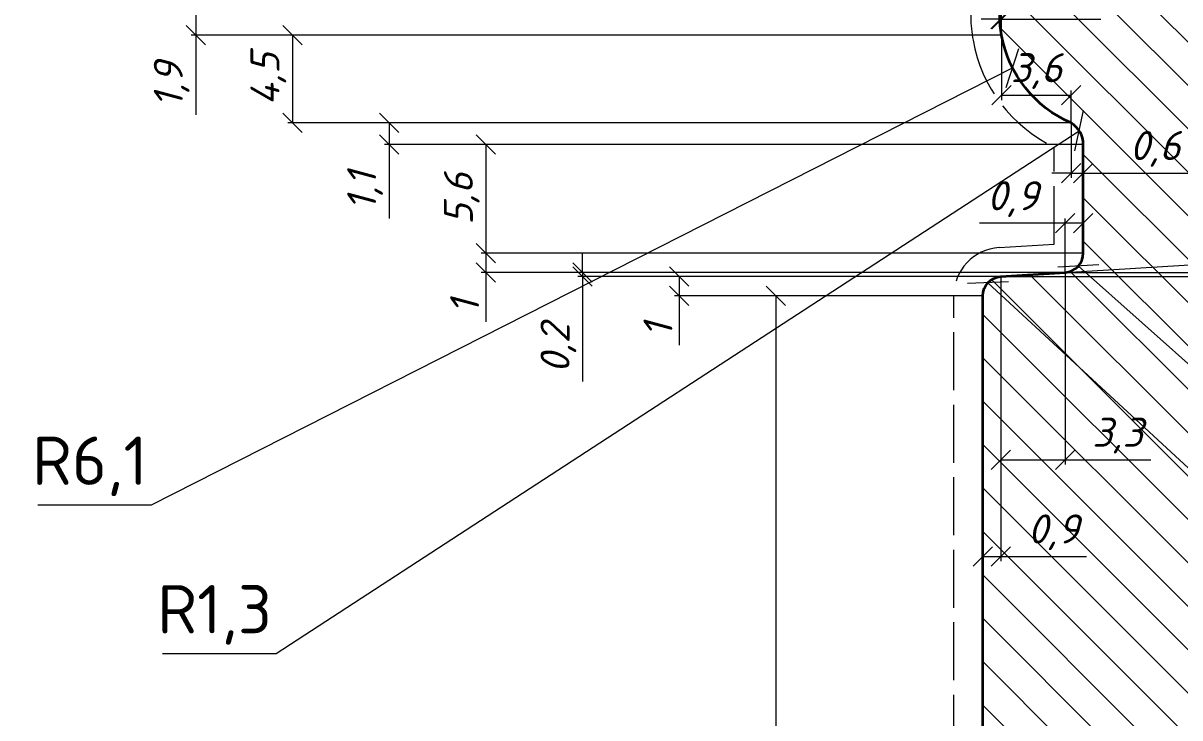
# Model space of a CAD drawing. Header units: millimetres. Extents: x 7439 to 7652, y 6 to 315.
# Drawn here: x 7487.1 to 7546.9, y 215.1 to 251 of the extents above; entities that cross this region are included whole.
import ezdxf

# ---------------------------------------------------------------- set-up
doc = ezdxf.new("R2010")
doc.units = ezdxf.units.MM
doc.linetypes.add('ACAD_ISO02W100', pattern=[15, 12, -3])
doc.layers.get('0').update_dxf_attribs({"lineweight": 13})
for name, color, linetype, lineweight in [('Пр_№401', 1, 'Continuous', 35), ('служебный слой ЛИНИИ ПУНКТИРНЫЕ', 7, 'ACAD_ISO02W100', 13), ('служебный слой РАЗМЕРЫ', 7, 'Continuous', 9), ('служебный слой ШТРИХОВКА', 7, 'Continuous', 5)]:
    doc.layers.add(name, color=color, linetype=linetype, lineweight=lineweight)
doc.styles.add('ЕСКД', font='isocpeur.ttf', dxfattribs={"oblique": 15})
doc.styles.add('ЕСКД профили размеры', font='isocpeur.ttf')
doc.dimstyles.new('ЕСКД', dxfattribs={"dimtxt": 3.5, "dimasz": 2.5, "dimexe": 0.25, "dimexo": 0, "dimgap": 0.35, "dimtad": 1, "dimdec": 1, "dimzin": 9, "dimtxsty": 'ЕСКД', "dimblk": 'OBLIQUE', "dimcen": 0, "dimclrd": 256, "dimclre": 256, "dimclrt": 256, "dimadec": 1, "dimazin": 0, "dimtfac": 1, "dimtdec": 1, "dimtmove": 0, "dimatfit": 3, "dimldrblk": 'DOTSMALL', "dimfxl": 1, "dimlwd": -1, "dimlwe": -1, "dimarcsym": 0})
doc.dimstyles.new('ЕСКД профили$4', dxfattribs={"dimtxt": 1.5, "dimasz": 1, "dimexe": 0.3, "dimexo": 0, "dimgap": 0.35, "dimtad": 1, "dimtoh": 1, "dimdec": 1, "dimzin": 9, "dimtxsty": 'ЕСКД профили размеры', "dimblk": 'OBLIQUE', "dimcen": 0, "dimse1": 1, "dimclrd": 256, "dimclre": 256, "dimclrt": 256, "dimadec": 1, "dimazin": 0, "dimtfac": 1, "dimtdec": 1, "dimtofl": 0, "dimtmove": 0, "dimatfit": 3, "dimldrblk": 'DOTSMALL', "dimfxl": 1, "dimlwd": -1, "dimlwe": -1, "dimarcsym": 2})

# ---------------------------------------------------------------- blocks, each defined once
blk = doc.blocks.new('_OBLIQUE')
at = {"color": 0, "linetype": 'ByBlock'}
blk.add_line((-0.5, -0.5), (0.5, 0.5), dxfattribs=at)
blk = doc.blocks.new('*D55')
at = {"layer": 'Defpoints', "color": 0, "transparency": 16777216}
for p in [(7554.720105140135, 274.7573686220171), (7597.627537980574, 274.7573686220171), (7537.657615701726, 237.8910827976953)]:
    blk.add_point(p, dxfattribs=at)
at = {"layer": 'служебный слой РАЗМЕРЫ', "transparency": 16777216}
for p, q in [((7554.720105140135, 274.7573686220171), (7597.877537980574, 274.7573686220171)), ((7597.627537980574, 237.8910827976953), (7597.627537980574, 274.7573686220171)), ((7537.657615701726, 237.8910827976953), (7597.877537980574, 237.8910827976953))]:
    blk.add_line(p, q, dxfattribs=at)
for p, rotation in [((7597.627537980574, 274.7573686220171), 90), ((7597.627537980574, 237.8910827976953), 270)]:
    blk.add_blockref('_OBLIQUE', p, dxfattribs=dict(at, rotation=rotation))
at = {"layer": 'служебный слой РАЗМЕРЫ', "transparency": 16777216, "insert": (7596.377537980574, 256.3242257098574), "char_height": 1.5, "attachment_point": 5, "rotation": 90, "style": 'ЕСКД'}
blk.add_mtext('36,9', dxfattribs=at)
blk = doc.blocks.new('_DotSmall')
at = {"color": 0, "linetype": 'ByBlock', "lineweight": -3, "const_width": 0.5}
blk.add_lwpolyline([(-0.0625, 0, 1), (0.0625, 0, 1)], format="xyb", close=True, dxfattribs=at)
blk = doc.blocks.new('*D54')
at = {"layer": 'Defpoints', "color": 0, "transparency": 16777216}
for p in [(7554.720105140135, 274.7573686220171), (7591.987270426296, 274.7573686220171), (7540.977872052156, 238.0989700420161)]:
    blk.add_point(p, dxfattribs=at)
at = {"layer": 'служебный слой РАЗМЕРЫ', "transparency": 16777216}
for p, q in [((7554.720105140135, 274.7573686220171), (7592.237270426296, 274.7573686220171)), ((7591.987270426296, 238.0989700420161), (7591.987270426296, 274.7573686220171)), ((7540.977872052156, 238.0989700420161), (7592.237270426296, 238.0989700420161))]:
    blk.add_line(p, q, dxfattribs=at)
for p, rotation in [((7591.987270426296, 274.7573686220171), 90), ((7591.987270426296, 238.0989700420161), 270)]:
    blk.add_blockref('_OBLIQUE', p, dxfattribs=dict(at, rotation=rotation))
at = {"layer": 'служебный слой РАЗМЕРЫ', "transparency": 16777216, "insert": (7590.737270426296, 256.4281693320178), "char_height": 1.5, "attachment_point": 5, "rotation": 90, "style": 'ЕСКД'}
blk.add_mtext('36,7', dxfattribs=at)
blk = doc.blocks.new('*D51')
at = {"layer": 'Defpoints', "color": 0, "transparency": 16777216}
for p in [(7554.720105140135, 274.7573686220171), (7541.720105140135, 109.7573686220171), (7574.720105140135, 109.7573686220171)]:
    blk.add_point(p, dxfattribs=at)
at = {"layer": 'служебный слой РАЗМЕРЫ', "transparency": 16777216}
for p, q in [((7554.720105140135, 274.7573686220171), (7574.970105140135, 274.7573686220171)), ((7574.720105140135, 274.7573686220171), (7574.720105140135, 109.7573686220171)), ((7541.720105140135, 109.7573686220171), (7574.970105140135, 109.7573686220171))]:
    blk.add_line(p, q, dxfattribs=at)
for p, rotation in [((7574.720105140135, 274.7573686220171), 90), ((7574.720105140135, 109.7573686220171), 270)]:
    blk.add_blockref('_OBLIQUE', p, dxfattribs=dict(at, rotation=rotation))
at = {"layer": 'служебный слой РАЗМЕРЫ', "transparency": 16777216, "insert": (7573.620105140135, 192.2573686220183), "char_height": 1.5, "attachment_point": 5, "rotation": 90, "style": 'ЕСКД'}
blk.add_mtext('165', dxfattribs=at)
blk = doc.blocks.new('*D44')
at = {"layer": 'Defpoints', "color": 0, "transparency": 16777216}
for p in [(7540.977872052154, 238.0989700420164), (7537.657615701719, 237.8910827976956), (7536.720105140135, 236.8930371724423), (7578.711771458588, 215.8689164925408), (7536.720105140135, 109.7573686220167)]:
    blk.add_point(p, dxfattribs=at)
at = {"layer": 'служебный слой РАЗМЕРЫ', "transparency": 16777216}
blk.add_line((7540.977872052154, 238.0989700420164), (7584.116047481819, 240.7999290851162), dxfattribs=at)
blk.add_arc((7536.720105140135, 237.8323835689007), 47.38875316163863, 269.9999999999999, 3.582715379190571, dxfattribs=at)
at = {"layer": 'служебный слой РАЗМЕРЫ', "transparency": 16777216, "xscale": 1.5, "yscale": 1.5, "zscale": 1.5}
for p, rotation in [((7584.016242919293, 240.7936801412743), 93.58271537919057), ((7536.720105140135, 190.4436304072619), 179.9999999999999)]:
    blk.add_blockref('_OBLIQUE', p, dxfattribs=dict(at, rotation=rotation))
at = {"layer": 'служебный слой РАЗМЕРЫ', "transparency": 16777216, "insert": (7560.228801031196, 199.0061021210231), "char_height": 2.5, "attachment_point": 5, "rotation": 31.194238459718857, "style": 'ЕСКД'}
blk.add_mtext('93,6°', dxfattribs=at)
blk = doc.blocks.new('*D43')
at = {"layer": 'Defpoints', "color": 0, "transparency": 16777216}
for p in [(7537.720105140136, 236.8930371724418), (7538.453926778497, 236.213694988307)]:
    blk.add_point(p, dxfattribs=at)
at = {"layer": 'служебный слой РАЗМЕРЫ', "transparency": 16777216}
for p, q in [((7559.717609950743, 216.5286431802683), (7536.986283501775, 237.5723793565762)), ((7562.967609950909, 216.5286431802688), (7559.717609950743, 216.5286431802683))]:
    blk.add_line(p, q, dxfattribs=at)
at = {"layer": 'служебный слой РАЗМЕРЫ', "transparency": 16777216, "xscale": 1.5, "yscale": 1.5, "zscale": 1.5, "rotation": 137.2077396483722}
blk.add_blockref('_OBLIQUE', (7536.986283501775, 237.5723793565762), dxfattribs=at)
at = {"layer": 'служебный слой РАЗМЕРЫ', "transparency": 16777216, "insert": (7561.592609950909, 218.2786431802683), "char_height": 2.5, "attachment_point": 5, "style": 'ЕСКД профили размеры'}
blk.add_mtext('R1', dxfattribs=at)
blk = doc.blocks.new('*D42')
at = {"layer": 'Defpoints', "color": 0, "transparency": 16777216}
for p in [(7540.915382613737, 239.0970156672697), (7541.661906607516, 238.4316571723671)]:
    blk.add_point(p, dxfattribs=at)
at = {"layer": 'служебный слой РАЗМЕРЫ', "transparency": 16777216}
for p, q in [((7559.685424066452, 222.3677388666674), (7541.661906607516, 238.4316571723671)), ((7562.935424066453, 222.367738866667), (7559.685424066452, 222.3677388666674))]:
    blk.add_line(p, q, dxfattribs=at)
at = {"layer": 'служебный слой РАЗМЕРЫ', "transparency": 16777216, "xscale": 1.5, "yscale": 1.5, "zscale": 1.5, "rotation": 138.2901659779952}
blk.add_blockref('_OBLIQUE', (7541.661906607516, 238.4316571723671), dxfattribs=at)
at = {"layer": 'служебный слой РАЗМЕРЫ', "transparency": 16777216, "insert": (7561.560424066452, 224.1177388666679), "char_height": 2.5, "attachment_point": 5, "style": 'ЕСКД профили размеры'}
blk.add_mtext('R1', dxfattribs=at)
blk = doc.blocks.new('*D41')
at = {"layer": 'Defpoints', "color": 0, "transparency": 16777216}
for p in [(7540.617525808723, 244.7265532695869), (7539.529923425384, 244.0183489614628)]:
    blk.add_point(p, dxfattribs=at)
at = {"layer": 'служебный слой РАЗМЕРЫ', "transparency": 16777216}
for p, q in [((7500.178793715267, 218.3944260856179), (7541.705128192061, 245.4347575777106)), ((7494.303793715042, 218.3944260856174), (7500.178793715267, 218.3944260856179))]:
    blk.add_line(p, q, dxfattribs=at)
at = {"layer": 'служебный слой РАЗМЕРЫ', "transparency": 16777216, "xscale": 1.5, "yscale": 1.5, "zscale": 1.5, "rotation": 33.07060771864079}
blk.add_blockref('_OBLIQUE', (7541.705128192061, 245.4347575777106), dxfattribs=at)
at = {"layer": 'служебный слой РАЗМЕРЫ', "transparency": 16777216, "insert": (7496.991293715042, 220.3944260856174), "char_height": 2.5, "attachment_point": 5, "style": 'ЕСКД профили размеры'}
blk.add_mtext('R1,3', dxfattribs=at)
blk = doc.blocks.new('*D39')
at = {"layer": 'Defpoints', "color": 0, "transparency": 16777216}
for p in [(7543.699413796384, 251.4386204233197), (7538.260664514153, 248.6781825580115)]:
    blk.add_point(p, dxfattribs=at)
at = {"layer": 'служебный слой РАЗМЕРЫ', "transparency": 16777216}
for p, q in [((7493.727182492481, 226.0752082954755), (7538.260664514153, 248.6781825580115)), ((7487.852182492454, 226.0752082954759), (7493.727182492481, 226.0752082954755))]:
    blk.add_line(p, q, dxfattribs=at)
at = {"layer": 'служебный слой РАЗМЕРЫ', "transparency": 16777216, "xscale": 1.5, "yscale": 1.5, "zscale": 1.5, "rotation": 26.91007712914973}
blk.add_blockref('_OBLIQUE', (7538.260664514153, 248.6781825580115), dxfattribs=at)
at = {"layer": 'служебный слой РАЗМЕРЫ', "transparency": 16777216, "insert": (7490.539682492454, 228.075208295475), "char_height": 2.5, "attachment_point": 5, "style": 'ЕСКД профили размеры'}
blk.add_mtext('R6,1', dxfattribs=at)
blk = doc.blocks.new('*D33')
at = {"layer": 'Defpoints', "color": 0, "transparency": 16777216}
for p in [(7537.657615701726, 237.8910827976953), (7536.720105140135, 236.893037172442), (7537.657615701726, 223.4125314138129)]:
    blk.add_point(p, dxfattribs=at)
at = {"layer": 'служебный слой РАЗМЕРЫ', "transparency": 16777216}
for p, q in [((7537.657615701726, 237.8910827976953), (7537.657615701726, 223.1625314138129)), ((7536.720105140135, 236.893037172442), (7536.720105140135, 223.1625314138129)), ((7536.720105140135, 223.4125314138129), (7537.657615701726, 223.4125314138129)), ((7537.657615701726, 223.4125314138129), (7542.084539490373, 223.4125314138129))]:
    blk.add_line(p, q, dxfattribs=at)
at = {"layer": 'служебный слой РАЗМЕРЫ', "transparency": 16777216, "rotation": 180}
blk.add_blockref('_OBLIQUE', (7536.720105140135, 223.4125314138129), dxfattribs=at)
at = {"layer": 'служебный слой РАЗМЕРЫ', "transparency": 16777216}
blk.add_blockref('_OBLIQUE', (7537.657615701726, 223.4125314138129), dxfattribs=at)
at = {"layer": 'служебный слой РАЗМЕРЫ', "transparency": 16777216, "insert": (7540.37107759605, 224.6625314138129), "char_height": 1.5, "attachment_point": 5, "style": 'ЕСКД'}
blk.add_mtext('0,9', dxfattribs=at)
blk = doc.blocks.new('*D32')
at = {"layer": 'Defpoints', "color": 0, "transparency": 16777216}
for p in [(7540.977872052155, 238.0989700420162), (7537.657615701726, 237.8910827976953), (7540.977872052155, 228.4125314138129)]:
    blk.add_point(p, dxfattribs=at)
at = {"layer": 'служебный слой РАЗМЕРЫ', "transparency": 16777216}
for p, q in [((7540.977872052155, 238.0989700420162), (7540.977872052155, 228.1625314138129)), ((7537.657615701726, 237.8910827976953), (7537.657615701726, 228.1625314138129)), ((7537.657615701726, 228.4125314138129), (7540.977872052155, 228.4125314138129)), ((7540.977872052155, 228.4125314138129), (7545.404795840802, 228.4125314138129))]:
    blk.add_line(p, q, dxfattribs=at)
at = {"layer": 'служебный слой РАЗМЕРЫ', "transparency": 16777216, "rotation": 180}
blk.add_blockref('_OBLIQUE', (7537.657615701726, 228.4125314138129), dxfattribs=at)
at = {"layer": 'служебный слой РАЗМЕРЫ', "transparency": 16777216}
blk.add_blockref('_OBLIQUE', (7540.977872052155, 228.4125314138129), dxfattribs=at)
at = {"layer": 'служебный слой РАЗМЕРЫ', "transparency": 16777216, "insert": (7543.691333946479, 229.6625314138129), "char_height": 1.5, "attachment_point": 5, "style": 'ЕСКД'}
blk.add_mtext('3,3', dxfattribs=at)
blk = doc.blocks.new('*D31')
at = {"layer": 'Defpoints', "color": 0, "transparency": 16777216}
for p in [(7540.977872052154, 240.6437995477483), (7541.915382613737, 239.097015667269), (7540.977872052154, 238.0989700420161)]:
    blk.add_point(p, dxfattribs=at)
at = {"layer": 'служебный слой РАЗМЕРЫ', "transparency": 16777216}
for p, q in [((7540.977872052154, 240.6437995477483), (7536.550948263507, 240.6437995477483)), ((7540.977872052154, 238.0989700420161), (7540.977872052154, 240.8937995477483)), ((7541.915382613737, 240.6437995477483), (7540.977872052154, 240.6437995477483)), ((7541.915382613737, 239.097015667269), (7541.915382613737, 240.8937995477483))]:
    blk.add_line(p, q, dxfattribs=at)
at = {"layer": 'служебный слой РАЗМЕРЫ', "transparency": 16777216, "rotation": 180}
blk.add_blockref('_OBLIQUE', (7540.977872052154, 240.6437995477483), dxfattribs=at)
at = {"layer": 'служебный слой РАЗМЕРЫ', "transparency": 16777216}
blk.add_blockref('_OBLIQUE', (7541.915382613737, 240.6437995477483), dxfattribs=at)
at = {"layer": 'служебный слой РАЗМЕРЫ', "transparency": 16777216, "insert": (7538.26441015783, 241.8937995477483), "char_height": 1.5, "attachment_point": 5, "style": 'ЕСКД'}
blk.add_mtext('0,9', dxfattribs=at)
blk = doc.blocks.new('*D30')
at = {"layer": 'Defpoints', "color": 0, "transparency": 16777216}
for p in [(7541.296013671716, 245.8329376992011), (7541.915382613737, 244.7265532695876), (7541.915382613737, 243.2413830567218)]:
    blk.add_point(p, dxfattribs=at)
at = {"layer": 'служебный слой РАЗМЕРЫ', "transparency": 16777216}
for p, q in [((7541.296013671716, 245.8329376992011), (7541.296013671716, 242.9913830567218)), ((7541.915382613737, 244.7265532695876), (7541.915382613737, 242.9913830567218)), ((7541.296013671716, 243.2413830567218), (7540.296013671716, 243.2413830567218)), ((7541.296013671716, 243.2413830567218), (7541.915382613737, 243.2413830567218)), ((7541.915382613737, 243.2413830567218), (7547.342306402384, 243.2413830567218))]:
    blk.add_line(p, q, dxfattribs=at)
blk.add_blockref('_OBLIQUE', (7541.296013671716, 243.2413830567218), dxfattribs=at)
at = {"layer": 'служебный слой РАЗМЕРЫ', "transparency": 16777216, "rotation": 180}
blk.add_blockref('_OBLIQUE', (7541.915382613737, 243.2413830567218), dxfattribs=at)
at = {"layer": 'служебный слой РАЗМЕРЫ', "transparency": 16777216, "insert": (7545.628844508061, 244.4913830567218), "char_height": 1.5, "attachment_point": 5, "style": 'ЕСКД'}
blk.add_mtext('0,6', dxfattribs=at)
blk = doc.blocks.new('*D29')
at = {"layer": 'Defpoints', "color": 0, "transparency": 16777216}
for p in [(7537.69384284606, 250.3741353255568), (7541.296013671716, 247.2658338712302), (7541.296013671716, 245.8329376992013)]:
    blk.add_point(p, dxfattribs=at)
at = {"layer": 'служебный слой РАЗМЕРЫ', "transparency": 16777216}
for p, q in [((7537.69384284606, 250.3741353255568), (7537.69384284606, 247.0158338712302)), ((7537.69384284606, 247.2658338712302), (7541.296013671716, 247.2658338712302)), ((7541.296013671716, 245.8329376992013), (7541.296013671716, 247.5158338712302))]:
    blk.add_line(p, q, dxfattribs=at)
at = {"layer": 'служебный слой РАЗМЕРЫ', "transparency": 16777216, "rotation": 180}
blk.add_blockref('_OBLIQUE', (7537.69384284606, 247.2658338712302), dxfattribs=at)
at = {"layer": 'служебный слой РАЗМЕРЫ', "transparency": 16777216}
blk.add_blockref('_OBLIQUE', (7541.296013671716, 247.2658338712302), dxfattribs=at)
at = {"layer": 'служебный слой РАЗМЕРЫ', "transparency": 16777216, "insert": (7539.494928258888, 248.5158338712302), "char_height": 1.5, "attachment_point": 5, "style": 'ЕСКД'}
blk.add_mtext('3,6', dxfattribs=at)
blk = doc.blocks.new('*D28')
at = {"layer": 'Defpoints', "color": 0, "transparency": 16777216}
for p in [(7537.643115453458, 252.304647606242), (7537.69384284606, 251.2085589596665), (7537.69384284606, 250.3741353255568)]:
    blk.add_point(p, dxfattribs=at)
at = {"layer": 'служебный слой РАЗМЕРЫ', "transparency": 16777216}
for p, q in [((7537.643115453458, 252.304647606242), (7537.643115453458, 250.9585589596665)), ((7537.69384284606, 250.3741353255568), (7537.69384284606, 251.4585589596665)), ((7537.643115453458, 251.2085589596665), (7536.643115453458, 251.2085589596665)), ((7537.643115453458, 251.2085589596665), (7537.69384284606, 251.2085589596665)), ((7537.69384284606, 251.2085589596665), (7542.820766634706, 251.2085589596665))]:
    blk.add_line(p, q, dxfattribs=at)
blk.add_blockref('_OBLIQUE', (7537.643115453458, 251.2085589596665), dxfattribs=at)
at = {"layer": 'служебный слой РАЗМЕРЫ', "transparency": 16777216, "rotation": 180}
blk.add_blockref('_OBLIQUE', (7537.69384284606, 251.2085589596665), dxfattribs=at)
at = {"layer": 'служебный слой РАЗМЕРЫ', "transparency": 16777216, "insert": (7541.257304740383, 252.4585589596665), "char_height": 1.5, "attachment_point": 5, "style": 'ЕСКД'}
blk.add_mtext('0,1', dxfattribs=at)
blk = doc.blocks.new('*D19')
at = {"layer": 'Defpoints', "color": 0, "transparency": 16777216}
for p in [(7537.657615701717, 237.8910827976953), (7521.022314626613, 236.8930371724425), (7536.720105140135, 236.8930371724425)]:
    blk.add_point(p, dxfattribs=at)
at = {"layer": 'служебный слой РАЗМЕРЫ', "transparency": 16777216}
for p, q in [((7537.657615701717, 237.8910827976953), (7520.772314626613, 237.8910827976953)), ((7521.022314626613, 237.8910827976953), (7521.022314626613, 236.8930371724425)), ((7536.720105140135, 236.8930371724425), (7520.772314626613, 236.8930371724425)), ((7521.022314626613, 236.8930371724425), (7521.022314626613, 234.3411133837958))]:
    blk.add_line(p, q, dxfattribs=at)
for p, rotation in [((7521.022314626613, 237.8910827976953), 90), ((7521.022314626613, 236.8930371724425), 270)]:
    blk.add_blockref('_OBLIQUE', p, dxfattribs=dict(at, rotation=rotation))
at = {"layer": 'служебный слой РАЗМЕРЫ', "transparency": 16777216, "insert": (7519.922314626612, 235.1170752781204), "char_height": 1.5, "attachment_point": 5, "rotation": 90, "style": 'ЕСКД'}
blk.add_mtext('1', dxfattribs=at)
blk = doc.blocks.new('*D18')
at = {"layer": 'Defpoints', "color": 0, "transparency": 16777216}
for p in [(7540.977872052154, 238.0989700420161), (7516.022314626613, 237.8910827976953), (7537.657615701719, 237.8910827976953)]:
    blk.add_point(p, dxfattribs=at)
at = {"layer": 'служебный слой РАЗМЕРЫ', "transparency": 16777216}
for p, q in [((7516.022314626613, 238.0989700420161), (7516.022314626613, 239.0989700420161)), ((7540.977872052154, 238.0989700420161), (7515.772314626613, 238.0989700420161)), ((7516.022314626613, 238.0989700420161), (7516.022314626613, 237.8910827976953)), ((7537.657615701719, 237.8910827976953), (7515.772314626613, 237.8910827976953)), ((7516.022314626613, 237.8910827976953), (7516.022314626613, 232.4641590090486))]:
    blk.add_line(p, q, dxfattribs=at)
for p, rotation in [((7516.022314626613, 238.0989700420161), 270), ((7516.022314626613, 237.8910827976953), 90)]:
    blk.add_blockref('_OBLIQUE', p, dxfattribs=dict(at, rotation=rotation))
at = {"layer": 'служебный слой РАЗМЕРЫ', "transparency": 16777216, "insert": (7514.772314626613, 234.1776209033732), "char_height": 1.5, "attachment_point": 5, "rotation": 90, "style": 'ЕСКД'}
blk.add_mtext('0,2', dxfattribs=at)
blk = doc.blocks.new('*D17')
at = {"layer": 'Defpoints', "color": 0, "transparency": 16777216}
for p in [(7541.915382613737, 239.0970156672694), (7511.022314626613, 238.0989700420161), (7540.977872052154, 238.0989700420161)]:
    blk.add_point(p, dxfattribs=at)
at = {"layer": 'служебный слой РАЗМЕРЫ', "transparency": 16777216}
for p, q in [((7541.915382613737, 239.0970156672694), (7510.772314626613, 239.0970156672694)), ((7511.022314626613, 239.0970156672694), (7511.022314626613, 238.0989700420161)), ((7540.977872052154, 238.0989700420161), (7510.772314626613, 238.0989700420161)), ((7511.022314626613, 238.0989700420161), (7511.022314626613, 235.5470462533694))]:
    blk.add_line(p, q, dxfattribs=at)
for p, rotation in [((7511.022314626613, 239.0970156672694), 90), ((7511.022314626613, 238.0989700420161), 270)]:
    blk.add_blockref('_OBLIQUE', p, dxfattribs=dict(at, rotation=rotation))
at = {"layer": 'служебный слой РАЗМЕРЫ', "transparency": 16777216, "insert": (7509.922314626612, 236.323008147694), "char_height": 1.5, "attachment_point": 5, "rotation": 90, "style": 'ЕСКД'}
blk.add_mtext('1', dxfattribs=at)
blk = doc.blocks.new('*D16')
at = {"layer": 'Defpoints', "color": 0, "transparency": 16777216}
for p in [(7541.915382613737, 244.726553269588), (7511.022314626613, 239.097015667269), (7541.915382613737, 239.097015667269)]:
    blk.add_point(p, dxfattribs=at)
at = {"layer": 'служебный слой РАЗМЕРЫ', "transparency": 16777216}
for p, q in [((7541.915382613737, 244.726553269588), (7510.772314626613, 244.726553269588)), ((7511.022314626613, 244.726553269588), (7511.022314626613, 239.097015667269)), ((7541.915382613737, 239.097015667269), (7510.772314626613, 239.097015667269))]:
    blk.add_line(p, q, dxfattribs=at)
for p, rotation in [((7511.022314626613, 244.726553269588), 90), ((7511.022314626613, 239.097015667269), 270)]:
    blk.add_blockref('_OBLIQUE', p, dxfattribs=dict(at, rotation=rotation))
at = {"layer": 'служебный слой РАЗМЕРЫ', "transparency": 16777216, "insert": (7509.772314626613, 241.9117844684297), "char_height": 1.5, "attachment_point": 5, "rotation": 90, "style": 'ЕСКД'}
blk.add_mtext('5,6', dxfattribs=at)
blk = doc.blocks.new('*D15')
at = {"layer": 'Defpoints', "color": 0, "transparency": 16777216}
for p in [(7541.296013671716, 245.8329376992011), (7506.022314626613, 244.7265532695876), (7541.915382613737, 244.7265532695876)]:
    blk.add_point(p, dxfattribs=at)
at = {"layer": 'служебный слой РАЗМЕРЫ', "transparency": 16777216}
for p, q in [((7541.296013671716, 245.8329376992011), (7505.772314626613, 245.8329376992011)), ((7506.022314626613, 245.8329376992011), (7506.022314626613, 244.7265532695876)), ((7541.915382613737, 244.7265532695876), (7505.772314626613, 244.7265532695876)), ((7506.022314626613, 244.7265532695876), (7506.022314626613, 240.8996294809409))]:
    blk.add_line(p, q, dxfattribs=at)
for p, rotation in [((7506.022314626613, 245.8329376992011), 90), ((7506.022314626613, 244.7265532695876), 270)]:
    blk.add_blockref('_OBLIQUE', p, dxfattribs=dict(at, rotation=rotation))
at = {"layer": 'служебный слой РАЗМЕРЫ', "transparency": 16777216, "insert": (7504.772314626613, 242.3130913752655), "char_height": 1.5, "attachment_point": 5, "rotation": 90, "style": 'ЕСКД'}
blk.add_mtext('1,1', dxfattribs=at)
blk = doc.blocks.new('*D14')
at = {"layer": 'Defpoints', "color": 0, "transparency": 16777216}
for p in [(7537.643115453458, 252.304647606242), (7496.022314626613, 250.3741353255568), (7537.69384284606, 250.3741353255568)]:
    blk.add_point(p, dxfattribs=at)
at = {"layer": 'служебный слой РАЗМЕРЫ', "transparency": 16777216}
for p, q in [((7537.643115453458, 252.304647606242), (7495.772314626613, 252.304647606242)), ((7496.022314626613, 252.304647606242), (7496.022314626613, 250.3741353255568)), ((7537.69384284606, 250.3741353255568), (7495.772314626613, 250.3741353255568)), ((7496.022314626613, 250.3741353255568), (7496.022314626613, 246.2472115369101))]:
    blk.add_line(p, q, dxfattribs=at)
for p, rotation in [((7496.022314626613, 252.304647606242), 90), ((7496.022314626613, 250.3741353255568), 270)]:
    blk.add_blockref('_OBLIQUE', p, dxfattribs=dict(at, rotation=rotation))
at = {"layer": 'служебный слой РАЗМЕРЫ', "transparency": 16777216, "insert": (7494.772314626613, 247.8106734312346), "char_height": 1.5, "attachment_point": 5, "rotation": 90, "style": 'ЕСКД'}
blk.add_mtext('1,9', dxfattribs=at)
blk = doc.blocks.new('*D13')
at = {"layer": 'Defpoints', "color": 0, "transparency": 16777216}
for p in [(7537.69384284606, 250.3741353255568), (7501.022314626613, 245.8329376992013), (7541.296013671716, 245.8329376992013)]:
    blk.add_point(p, dxfattribs=at)
at = {"layer": 'служебный слой РАЗМЕРЫ', "transparency": 16777216}
for p, q in [((7537.69384284606, 250.3741353255568), (7500.772314626613, 250.3741353255568)), ((7501.022314626613, 250.3741353255568), (7501.022314626613, 245.8329376992013)), ((7541.296013671716, 245.8329376992013), (7500.772314626613, 245.8329376992013))]:
    blk.add_line(p, q, dxfattribs=at)
for p, rotation in [((7501.022314626613, 250.3741353255568), 90), ((7501.022314626613, 245.8329376992013), 270)]:
    blk.add_blockref('_OBLIQUE', p, dxfattribs=dict(at, rotation=rotation))
at = {"layer": 'служебный слой РАЗМЕРЫ', "transparency": 16777216, "insert": (7499.772314626613, 248.1035365123803), "char_height": 1.5, "attachment_point": 5, "rotation": 90, "style": 'ЕСКД'}
blk.add_mtext('4,5', dxfattribs=at)
blk = doc.blocks.new('*D4')
at = {"layer": 'Defpoints', "color": 0, "transparency": 16777216}
for p in [(7536.720105140135, 236.8930371724425), (7526.022314626613, 109.7573686220171), (7536.720105140135, 109.7573686220171)]:
    blk.add_point(p, dxfattribs=at)
at = {"layer": 'служебный слой РАЗМЕРЫ', "transparency": 16777216}
for p, q in [((7536.720105140135, 236.8930371724425), (7525.772314626613, 236.8930371724425)), ((7526.022314626613, 236.8930371724425), (7526.022314626613, 109.7573686220171)), ((7536.720105140135, 109.7573686220171), (7525.772314626613, 109.7573686220171))]:
    blk.add_line(p, q, dxfattribs=at)
for p, rotation in [((7526.022314626613, 236.8930371724425), 90), ((7526.022314626613, 109.7573686220171), 270)]:
    blk.add_blockref('_OBLIQUE', p, dxfattribs=dict(at, rotation=rotation))
at = {"layer": 'служебный слой РАЗМЕРЫ', "transparency": 16777216, "insert": (7524.772314626613, 173.325202897231), "char_height": 1.5, "attachment_point": 5, "rotation": 90, "style": 'ЕСКД'}
blk.add_mtext('127,1', dxfattribs=at)

msp = doc.modelspace()

# ---------------------------------------------------------------- hatches: boundary and pattern name
at = {"layer": 'служебный слой ШТРИХОВКА'}
h = msp.add_hatch(dxfattribs=at)
h.set_pattern_fill('ANSI31', color=256, scale=0.5, angle=90, style=0)
h.set_pattern_definition([(135, (-2777.6198462927, -3.772666289250822), (-1.122532015133644, -1.122532015133644), [])])
edge = h.paths.add_edge_path()
edge.add_line((7541.720105140135, 109.7573686220171), (7536.720105140135, 109.7573686220171))
edge.add_line((7536.720105140135, 109.7573686220171), (7536.720105140135, 236.8930371724425))
edge.add_arc((7537.720105140135, 236.893037172442), 1, 93.58271537912822, 179.9999999999739, ccw=False)
edge.add_line((7537.657615701719, 237.8910827976953), (7540.977872052154, 238.0989700420161))
edge.add_arc((7540.915382613737, 239.0970156672694), 1.000000000000448, 273.5827153791282, 359.999999999974)
edge.add_line((7541.915382613737, 239.097015667269), (7541.915382613737, 244.726553269588))
edge.add_arc((7540.617525808722, 244.7265532695868), 1.297856805014817, 5.395286413457713e-11, 58.48138226815229)
edge.add_arc((7543.699413796383, 251.4386204233193), 6.099181171495655, 190.0512605537031, 246.7930800698399, ccw=False)
edge.add_arc((7544.091827063416, 251.5081755211429), 6.497711074735359, 172.9591288366088, 190.0512605537259, ccw=False)
edge.add_arc((7546.844688063948, 251.1681731960742), 9.271489232645994, 146.1950663732527, 172.9591288366076, ccw=False)
edge.add_arc((7139.451881576579, 523.9446901939134), 481.0099880874007, 326.1950663732334, 326.776781025467)
edge.add_arc((7534.629936589594, 265.1186349850319), 8.615426286716312, 326.7767810254706, 354.6892509136396)
edge.add_arc((7547.321882565569, 267.5283298078434), 5.215984919433632, 155.027238354492, 217.9419671930876, ccw=False)
edge.add_arc((7545.145589259619, 268.5418927462728), 2.815242870881919, 112.89354171556451, 155.0272383545427, ccw=False)
edge.add_arc((7543.5911277984, 272.2229758954344), 1.180595412314159, 292.8935417155667, 368.9763000228332)
edge.add_line((7544.75726441627, 272.4071793591388), (7544.75726441627, 273.7573686220171))
edge.add_arc((7545.75726441627, 273.7573686220171), 1, 90, 180, ccw=False)
edge.add_line((7545.75726441627, 274.7573686220171), (7554.720105140135, 274.7573686220171))
edge.add_line((7554.720105140135, 274.7573686220171), (7554.720105140135, 205.7573755732923))
edge.add_line((7554.720105140135, 205.7573755732923), (7548.220105140135, 205.7573755732921))
edge.add_line((7548.220105140135, 205.7573755732921), (7548.220105140135, 159.7573686220168))
edge.add_line((7548.220105140135, 159.7573686220168), (7554.720105140135, 159.7573686220168))
edge.add_line((7554.720105140135, 159.7573686220168), (7554.720105140135, 122.7573686220171))
edge.add_line((7554.720105140135, 122.7573686220171), (7541.720105140135, 109.7573686220171))

# ---------------------------------------------------------------- linework, layer by layer
at = {"layer": 'Пр_№401'}
msp.add_lwpolyline([(7541.720105140135, 109.7573686220171), (7536.720105140135, 109.7573686220171), (7536.720105140135, 236.8930371724425, -0.3960152522986535), (7537.657615701719, 237.8910827976953), (7540.977872052154, 238.0989700420161, 0.3960152522986528), (7541.915382613737, 239.097015667269), (7541.915382613737, 244.726553269588, 0.2608597149127932), (7541.296013671716, 245.8329376992012, -0.2527688037157609), (7537.69384284606, 250.3741353255568, -0.07471706929757418), (7537.643115453458, 252.304647606242, -0.1173140333147076), (7539.140668651564, 256.326525402417, 0.002538214447964014), (7541.837105508124, 260.3982233206099, 0.1223968990245907), (7543.20837987784, 264.3212136082329, -0.2816275505274415), (7542.593547394801, 269.7304526910254, -0.1859425106836029), (7544.05040315933, 271.1353768560732, 0.3447315774777368), (7544.75726441627, 272.4071793591388), (7544.75726441627, 273.7573686220171, -0.414213562373095), (7545.75726441627, 274.7573686220171), (7554.720105140135, 274.7573686220171), (7554.720105140135, 205.7573755732923), (7548.220105140135, 205.7573755732921), (7548.220105140135, 159.7573686220168), (7554.720105140135, 159.7573686220168), (7554.720105140135, 122.7573686220171)], format="xyb", close=True, dxfattribs=at)
at = {"layer": 'служебный слой ЛИНИИ ПУНКТИРНЫЕ', "ltscale": 0.25}
msp.add_lwpolyline([(7535.220105140135, 108.2573686220171), (7535.220105140135, 236.8930371724425, -0.3960152522985285), (7537.563881544093, 239.3881512355746), (7540.415382613737, 239.5666888654984), (7540.415382613737, 244.5856872069058, -0.2416681257042047), (7536.216864843243, 250.1123415532868, -0.07471706929757319), (7536.154427005529, 252.4885136036535, -0.1173140333147006), (7537.894263804552, 257.1610761542282, 0.002538214447964442), (7540.582291988978, 261.2200767334296, 0.1036320058268799), (7541.646607428096, 263.9372706949855, -0.255345511378667), (7541.233784499451, 270.3637337253446, -0.1721762747830433), (7543.25726441627, 272.4220409806437), (7543.25726441627, 273.7573686220171, -0.4142135623730951), (7545.75726441627, 276.2573686220171), (7556.220105140135, 276.2573686220171)], format="xyb", dxfattribs=at)

# ---------------------------------------------------------------- dimensions: what is measured, and where the dimension line sits
at = {"layer": 'служебный слой РАЗМЕРЫ'}
for base, p1, p2, angle, picture, middle in [((7597.627537980574, 274.7573686220171), (7537.657615701726, 237.8910827976953), (7554.720105140135, 274.7573686220171), 90, '*D55', (7596.377537980574, 256.3242257098574)), ((7591.987270426296, 274.7573686220171), (7540.977872052156, 238.0989700420161), (7554.720105140135, 274.7573686220171), 90, '*D54', (7590.737270426296, 256.4281693320178)), ((7574.720105140135, 109.7573686220171), (7554.720105140135, 274.7573686220171), (7541.720105140135, 109.7573686220171), 90, '*D51', (7573.620105140135, 192.2573686220183)), ((7496.022314626613, 250.3741353255568), (7537.643115453458, 252.304647606242), (7537.69384284606, 250.3741353255568), 90, '*D14', (7494.772314626613, 247.8106734312346)), ((7501.022314626613, 245.8329376992013), (7537.69384284606, 250.3741353255568), (7541.296013671716, 245.8329376992013), 90, '*D13', (7499.772314626613, 248.1035365123803)), ((7506.022314626613, 244.7265532695876), (7541.296013671716, 245.8329376992011), (7541.915382613737, 244.7265532695876), 90, '*D15', (7504.772314626613, 242.3130913752655)), ((7511.022314626613, 239.097015667269), (7541.915382613737, 244.726553269588), (7541.915382613737, 239.097015667269), 90, '*D16', (7509.772314626613, 241.9117844684297)), ((7511.022314626613, 238.0989700420161), (7541.915382613737, 239.0970156672694), (7540.977872052154, 238.0989700420161), 90, '*D17', (7509.922314626612, 236.323008147694)), ((7516.022314626613, 237.8910827976953), (7540.977872052154, 238.0989700420161), (7537.657615701719, 237.8910827976953), 90, '*D18', (7514.772314626613, 234.1776209033732)), ((7521.022314626613, 236.8930371724425), (7537.657615701717, 237.8910827976953), (7536.720105140135, 236.8930371724425), 90, '*D19', (7519.922314626612, 235.1170752781204)), ((7537.657615701726, 223.4125314138129), (7536.720105140135, 236.893037172442), (7537.657615701726, 237.8910827976953), 180, '*D33', (7540.37107759605, 224.6625314138129)), ((7526.022314626613, 109.7573686220171), (7536.720105140135, 236.8930371724425), (7536.720105140135, 109.7573686220171), 90, '*D4', (7524.772314626613, 173.325202897231))]:
    dim = msp.add_linear_dim(base=base, p1=p1, p2=p2, angle=angle, dimstyle='ЕСКД', override={"dimtxt": 1.5, "dimasz": 1}, dxfattribs=at)
    dim.commit()
    dim.dimension.update_dxf_attribs({"geometry": picture, "text_midpoint": middle})
for base, p1, p2, picture, middle in [((7537.69384284606, 251.2085589596665), (7537.643115453458, 252.304647606242), (7537.69384284606, 250.3741353255568), '*D28', (7541.257304740383, 252.4585589596665)), ((7541.296013671716, 247.2658338712302), (7537.69384284606, 250.3741353255568), (7541.296013671716, 245.8329376992013), '*D29', (7539.494928258888, 248.5158338712302)), ((7541.915382613737, 243.2413830567218), (7541.296013671716, 245.8329376992011), (7541.915382613737, 244.7265532695876), '*D30', (7545.628844508061, 244.4913830567218)), ((7540.977872052154, 240.6437995477483), (7541.915382613737, 239.097015667269), (7540.977872052154, 238.0989700420161), '*D31', (7538.26441015783, 241.8937995477483)), ((7540.977872052155, 228.4125314138129), (7537.657615701726, 237.8910827976953), (7540.977872052155, 238.0989700420162), '*D32', (7543.691333946479, 229.6625314138129))]:
    dim = msp.add_linear_dim(base=base, p1=p1, p2=p2, dimstyle='ЕСКД', override={"dimtxt": 1.5, "dimasz": 1}, dxfattribs=at)
    dim.commit()
    dim.dimension.update_dxf_attribs({"geometry": picture, "text_midpoint": middle})
at = {"layer": 'служебный слой РАЗМЕРЫ', "color": 1}
for center, mpoint, picture, middle in [((7543.699413796384, 251.4386204233197), (7538.260664514153, 248.6781825580115), '*D39', (7490.539682492454, 226.075208295475)), ((7540.617525808723, 244.7265532695869), (7539.529923425384, 244.0183489614628), '*D41', (7496.991293715042, 218.3944260856174)), ((7540.915382613737, 239.0970156672697), (7541.661906607516, 238.4316571723671), '*D42', (7561.560424066452, 222.3677388666679)), ((7537.720105140136, 236.8930371724418), (7538.453926778497, 236.213694988307), '*D43', (7561.592609950909, 216.5286431802683))]:
    dim = msp.add_radius_dim(center=center, mpoint=mpoint, dimstyle='ЕСКД профили$4', override={"dimtxt": 2.5, "dimasz": 1.5, "dimgap": 0.5}, dxfattribs=at)
    dim.commit()
    dim.dimension.update_dxf_attribs({"geometry": picture, "text_midpoint": middle, "dimtype": 132})
at = {"layer": 'служебный слой РАЗМЕРЫ'}
dim = msp.add_angular_dim_2l(base=(7578.711771458588, 215.8689164925408), line1=((7536.720105140135, 109.7573686220171), (7536.720105140135, 236.8930371724425)), line2=((7537.657615701719, 237.8910827976953), (7540.977872052154, 238.0989700420161)), dimstyle='ЕСКД', override={"dimtxt": 2.5, "dimasz": 1.5, "dimexe": 0.1, "dimgap": 0.5, "dimblk1": 'OBLIQUE', "dimblk2": 'OBLIQUE', "dimsah": 1, "dimtp": 0.5, "dimtm": 0.5}, dxfattribs=at)
dim.commit()
dim.dimension.update_dxf_attribs({"geometry": '*D44', "text_midpoint": (7561.264683017525, 197.2952694259893), "dimtype": 130})

doc.saveas('drawing.dxf')
